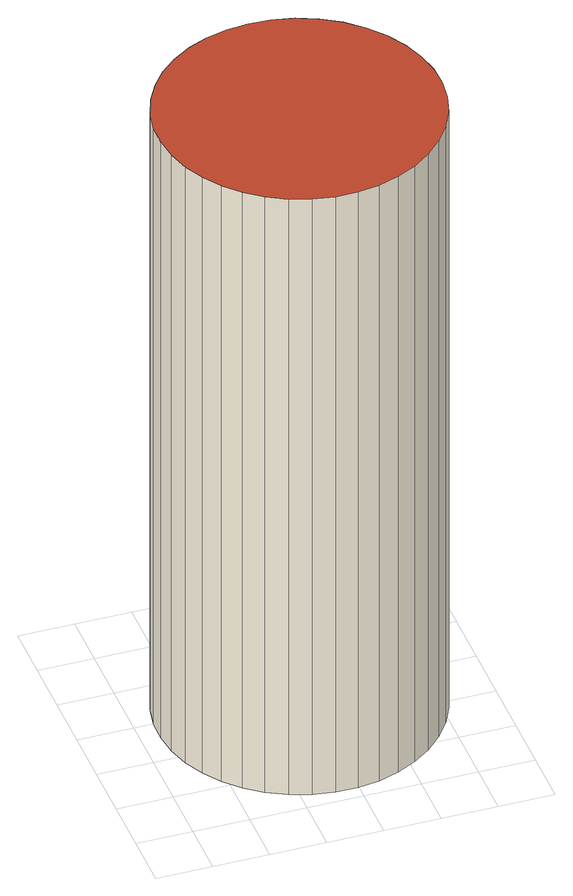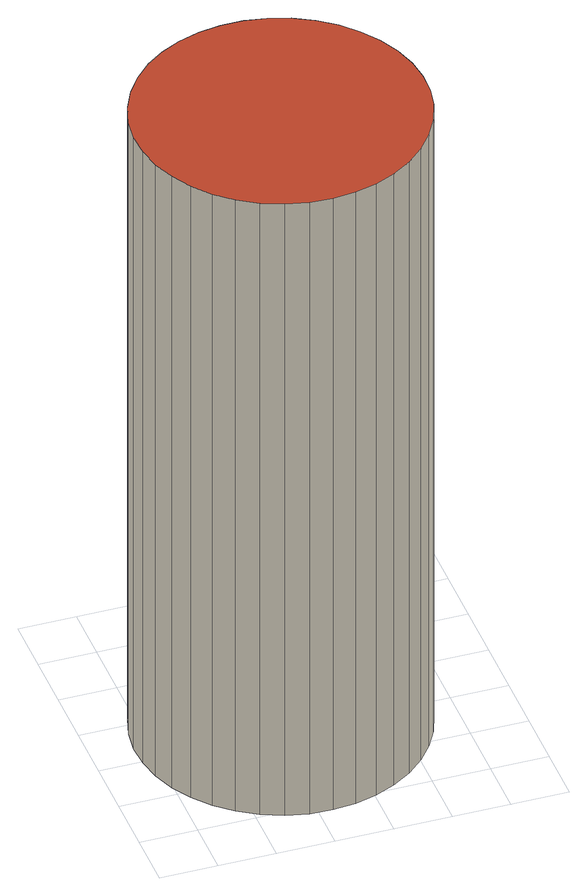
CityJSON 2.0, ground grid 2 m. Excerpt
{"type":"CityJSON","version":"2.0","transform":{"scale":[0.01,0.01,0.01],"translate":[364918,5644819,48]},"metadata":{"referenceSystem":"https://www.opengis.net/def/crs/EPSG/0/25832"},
"CityObjects":{
"building1":{"type":"Building","attributes":{"Geometrietyp2DReferenz":"3000","Gemeindeschluessel":"05315000","function":"31001_3281","roofType":"9999","measuredHeight":24.8},"geometry":[{"type":"Solid","lod":"2","boundaries":[[[[0,1,2,3,4,5,6,7,8,9,10,11,12,13,14,15,16,17,18,19,20,21,22,23,24,25,26,27,28,29,30,31,32,33,34,35,36,37,38]],[[35,39,40,36]],[[34,41,39,35]],[[33,42,41,34]],[[32,43,42,33]],[[31,44,43,32]],[[30,45,44,31]],[[29,46,45,30]],[[28,47,46,29]],[[27,48,47,28]],[[26,49,48,27]],[[25,50,49,26]],[[24,51,50,25]],[[23,52,51,24]],[[22,53,52,23]],[[21,54,53,22]],[[20,55,54,21]],[[19,56,55,20]],[[18,57,56,19]],[[17,58,57,18]],[[16,59,58,17]],[[15,60,59,16]],[[14,61,60,15]],[[13,62,61,14]],[[12,63,62,13]],[[11,64,63,12]],[[10,65,64,11]],[[9,66,65,10]],[[8,67,66,9]],[[7,68,67,8]],[[6,69,68,7]],[[5,70,69,6]],[[4,71,70,5]],[[3,72,71,4]],[[2,73,72,3]],[[1,74,73,2]],[[0,75,74,1]],[[38,76,75,0]],[[37,77,76,38]],[[36,40,77,37]],[[40,39,41,42,43,44,45,46,47,48,49,50,51,52,53,54,55,56,57,58,59,60,61,62,63,64,65,66,67,68,69,70,71,72,73,74,75,76,77]]]],"semantics":{"surfaces":[{"type":"RoofSurface"},{"type":"WallSurface"},{"type":"GroundSurface"}],"values":[[0,1,1,1,1,1,1,1,1,1,1,1,1,1,1,1,1,1,1,1,1,1,1,1,1,1,1,1,1,1,1,1,1,1,1,1,1,1,1,1,2]]}}]}
},
"vertices":[
[75,440,2575],[98,364,2575],[133,293,2575],[178,229,2575],[232,172,2575],[295,125,2575],[365,88,2575],[440,63,2575],[517,50,2575],[596,50,2575],[674,62,2575],[749,86,2575],[819,122,2575],[882,168,2575],[939,226,2575],[986,292,2575],[1021,365,2575],[1044,443,2575],[1054,523,2575],[1051,604,2575],[1034,683,2575],[1005,758,2575],[964,828,2575],[912,890,2575],[851,943,2575],[782,986,2575],[707,1016,2575],[628,1034,2575],[549,1038,2575],[471,1030,2575],[394,1010,2575],[322,978,2575],[255,934,2575],[197,881,2575],[148,819,2575],[109,750,2575],[82,675,2575],[67,597,2575],[65,518,2575],[109,750,95],[82,675,95],[148,819,95],[197,881,95],[255,934,95],[322,978,95],[394,1010,95],[471,1030,95],[549,1038,95],[628,1034,95],[707,1016,95],[782,986,95],[851,943,95],[912,890,95],[964,828,95],[1005,758,95],[1034,683,95],[1051,604,95],[1054,523,95],[1044,443,95],[1021,365,95],[986,292,95],[939,226,95],[882,168,95],[819,122,95],[749,86,95],[674,62,95],[596,50,95],[517,50,95],[440,63,95],[365,88,95],[295,125,95],[232,172,95],[178,229,95],[133,293,95],[98,364,95],[75,440,95],[65,518,95],[67,597,95]
]}
